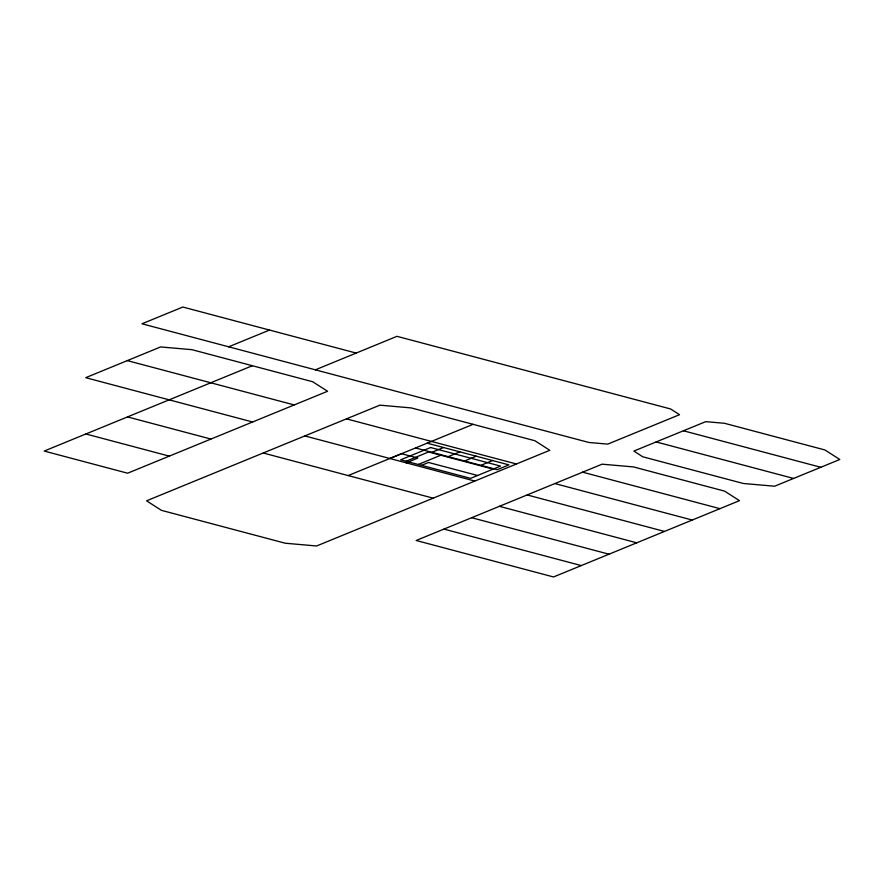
<?xml version="1.0" encoding="UTF-8"?>
<svg xmlns="http://www.w3.org/2000/svg" width="884" height="884" viewBox="0 0 884 884"><rect width="100%" height="100%" fill="white"/><g stroke="black" fill="none" stroke-linecap="round" stroke-linejoin="round"><path stroke-width="1.33" d="M252.382 365.722L44.2 451.061L127.616 473.205L327.577 391.269L312.671 381.733L191.95 349.677L160.601 346.937L85.726 377.678L252.592 421.999M315.367 369.832L396.971 336.318L670.613 408.972L679.531 414.695L607.728 444.122L588.877 442.475L141.993 323.787L182.822 307.035L356.175 353.07M348.197 475.57L473.095 424.331M389.866 458.498L401.524 453.713L417.878 458.056L406.209 462.84M406.087 461.227L428.596 451.978L493.128 469.117M431.867 452.31L443.536 447.514M418.276 464.465L440.807 455.227M421.546 465.338L428.552 462.465L477.603 475.493M448.221 456.652L459.879 451.857M464.564 460.995L476.233 456.199M480.918 465.338L492.576 460.542M433.193 498.156L549.793 450.287L534.897 440.74L411.303 407.933L379.888 405.159L146.567 500.808L161.396 510.333L285.267 543.229L316.605 545.981L433.193 498.156L263.211 452.995M443.923 529.096L416.176 540.478L553.528 576.965L739.477 500.653L724.571 491.128L633.452 466.918L602.103 464.177L443.923 529.096L581.23 565.572M228.68 346.804L269.521 330.052M656.16 441.934L633.85 451.072L642.756 456.785L743.3 483.482L774.638 486.222L839.8 459.481L824.894 449.956L724.504 423.292L705.719 421.657L656.16 441.934L793.6 478.443M683.454 430.784L820.794 467.282M582.611 472.178L719.963 508.665M127.307 360.606L294.217 404.938M346.462 418.85L516.411 463.978M427.182 443.171L508.93 464.885L497.261 469.68L415.513 447.967M554.865 483.559L692.216 520.046M304.847 435.923L474.796 481.062M527.14 494.941L664.459 531.428M499.394 506.322L636.745 542.809M127.506 416.905L210.922 439.061M471.658 517.715L608.999 554.202M85.847 433.978L169.275 456.122M430.607 447.525L400.695 459.802L470.597 478.366L500.51 466.089L430.607 447.525"/></g></svg>
